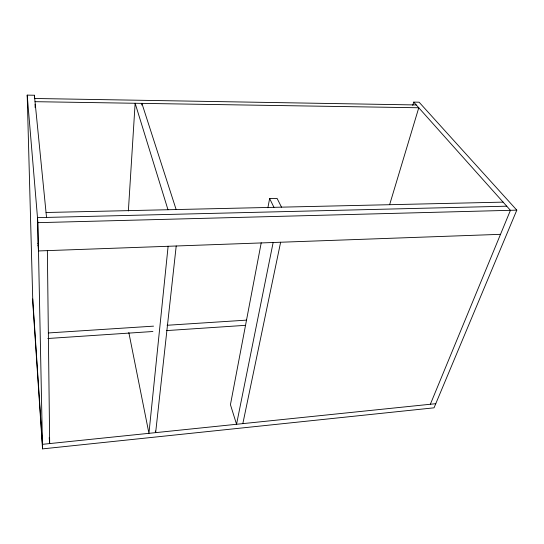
<?xml version="1.0" encoding="UTF-8"?>
<svg xmlns="http://www.w3.org/2000/svg" width="544" height="544" viewBox="0 0 544 544"><rect width="100%" height="100%" fill="white"/><g stroke="black" fill="none" stroke-linecap="round" stroke-linejoin="round"><path stroke-width="0.82" d="M128.37 210.97L135.13 103.265L167.98 209.732M141.773 105.067L141.889 103.374L176.14 209.549M168.116 246.282L148.94 433.323L128.826 332.534M176.208 245.99L155.645 432.63L155.298 430.97M261.222 242.78L230.438 404.675L236.545 424.272L273.142 242.508M267.886 207.733L269.634 198.553L277.08 198.404L281.5 207.155M242.835 423.626L280.629 242.236M412.753 105.359L413.712 102.109L419.111 102.204L516.8 210.147L434.037 407.823L42.534 448.882L32.851 303.375L27.2 95.118L34.394 95.248L46.532 217.423M389.667 204.571L418.771 107.766L35.034 101.68M430.352 404.26L510.428 210.317L413.712 102.109M435.764 403.696L42.446 444.326L32.735 298.982M47.77 338.504L152.918 331.5M166.484 330.596L245.344 325.339M48.538 332.942L153.544 326.148M167.09 325.271L246.69 320.124M500.514 234.328L38.495 250.947L38.032 245.242M27.2 95.118L37.917 222.666L516.8 210.147M506.75 206.196L37.495 217.641L38.08 245.82M46.043 212.5L503.118 202.13M34.714 98.484L416.262 104.958M269.634 198.553L273.952 207.332M37.992 243.277L38.039 243.855M49.225 437.648L49.674 443.578L47.362 250.628M37.917 222.666L42.534 448.882M35.088 104.224L35.156 107.624M34.394 95.248L34.428 96.941"/></g></svg>
